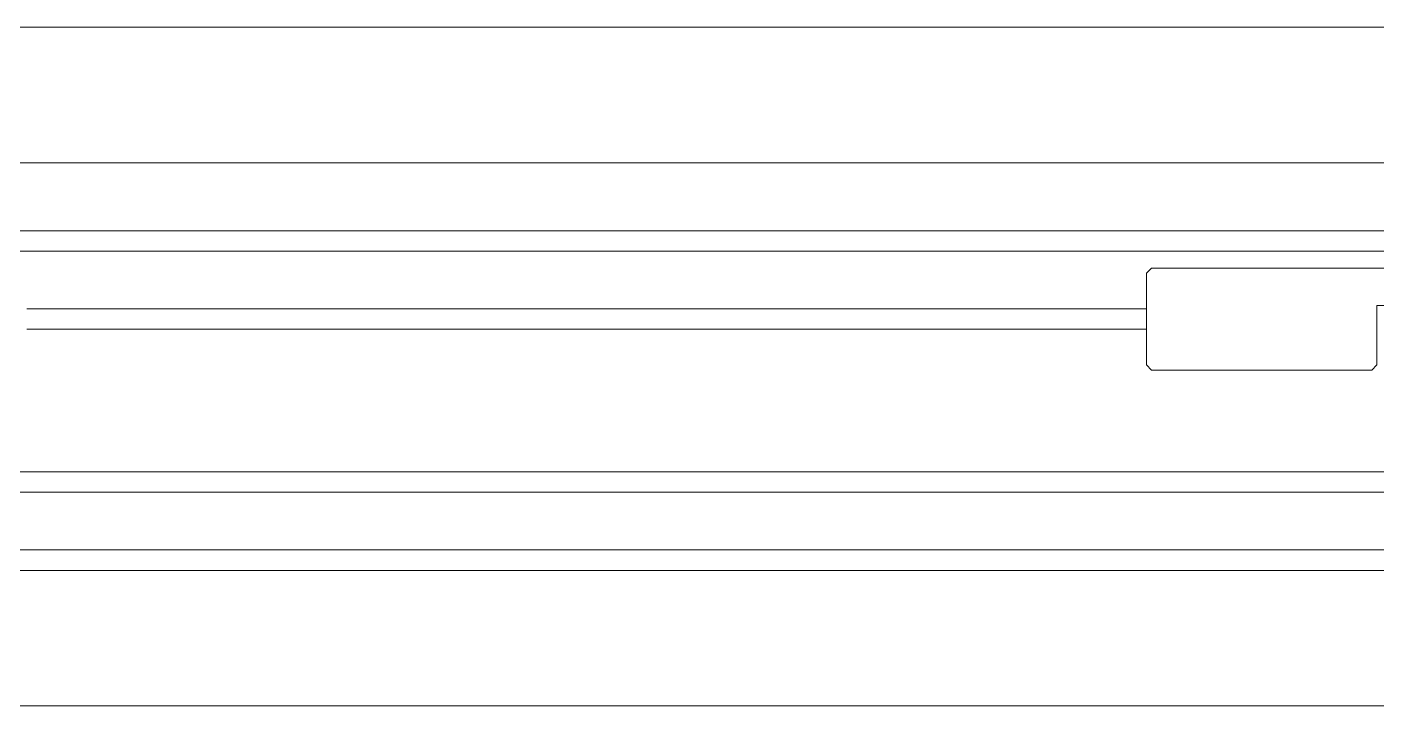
# Model space of a CAD drawing. Header units: metres. Extents: x -232 to 581, y 30 to 789.
# Drawn here: x 107.9758 to 108.3738, y 607.9356 to 608.1356 of the extents above; entities that cross this region are included whole.
import ezdxf

# ---------------------------------------------------------------- set-up
doc = ezdxf.new("R2010")
doc.units = ezdxf.units.M
doc.layers.add('A-DOOR', color=35, linetype='Continuous', lineweight=5)
doc.layers.add('baños', color=140, linetype='Continuous', lineweight=0)
doc.styles.get("Standard").update_dxf_attribs({"font": 'arial.ttf'})

# ---------------------------------------------------------------- blocks, each defined once
blk = doc.blocks.new('20.03.2026 LN 09 SEGUNDO NIVEL ARQ')
at = {"layer": 'A-DOOR', "color": 5}
for p, q in [((83.00596, -42.49863), (85.73595, -42.49862)), ((83.07996, -42.53859), (85.66196, -42.53859)), ((83.07996, -42.55867), (85.66196, -42.55867)), ((83.07996, -42.56467), (85.66196, -42.56467)), ((84.53596, -42.57117), (84.53746, -42.56967)), ((84.53746, -42.56967), (84.61809, -42.56967)), ((84.53596, -42.59817), (84.53596, -42.57117)), ((84.20596, -42.58167), (84.53596, -42.58167)), ((84.62146, -42.58067), (84.60396, -42.58067)), ((84.60396, -42.58067), (84.60396, -42.59817)), ((84.20596, -42.58767), (84.53596, -42.58767)), ((84.53746, -42.59967), (84.53596, -42.59817)), ((84.60246, -42.59967), (84.53746, -42.59967)), ((84.60396, -42.59817), (84.60246, -42.59967)), ((85.06196, -42.62967), (83.67996, -42.62967)), ((85.06196, -42.63567), (83.67996, -42.63567)), ((83.07996, -42.65267), (85.66196, -42.65267)), ((83.07996, -42.65867), (85.66196, -42.65867)), ((83.00596, -42.69863), (85.73596, -42.69862))]:
    blk.add_line(p, q, dxfattribs=at)
at = {"layer": 'baños', "color": 5, "linetype": 'Continuous', "flags": 8}
for tag, p in [('MODELNUMBER', (83.78129, -42.91752, 0)), ('TRADENAME', (83.78129, -42.91756, 0)), ('PRODUCT', (83.78129, -42.9176, 0)), ('MATERIAL', (83.78129, -42.91764, 0)), ('MODELNUMBER', (84.95603, -42.91752, 0)), ('TRADENAME', (84.95603, -42.91756, 0)), ('MATERIAL', (84.95603, -42.91764, 0)), ('PRODUCT', (84.95603, -42.9176, 0))]:
    blk.add_attdef(tag, p, '', height=0.0000254, rotation=180.0001, dxfattribs=at)
at = {"layer": 'baños', "color": 5, "linetype": 'Continuous'}
for tag, p, rotation in [('MODELNUMBER', (85.8912, -56.99337), 180.0001), ('TRADENAME', (85.89116, -56.99332), 180.0001), ('MATERIAL', (85.89139, -56.99324), 180.0001), ('PRODUCT', (85.89139, -56.99328), 180.0001), ('MODELNUMBER', (86.60077, -56.99337), 179.9999), ('TRADENAME', (86.60077, -56.99332), 179.9999), ('MATERIAL', (86.60077, -56.99324), 179.9999), ('PRODUCT', (86.60077, -56.99328), 179.9999)]:
    blk.add_attdef(tag, p, '', height=0.0000254, rotation=rotation, dxfattribs=at)

msp = doc.modelspace()

# ---------------------------------------------------------------- block references
at = {"color": 1}
msp.add_blockref('20.03.2026 LN 09 SEGUNDO NIVEL ARQ', (23.76983, 650.63423), dxfattribs=at)

doc.saveas('drawing.dxf')
